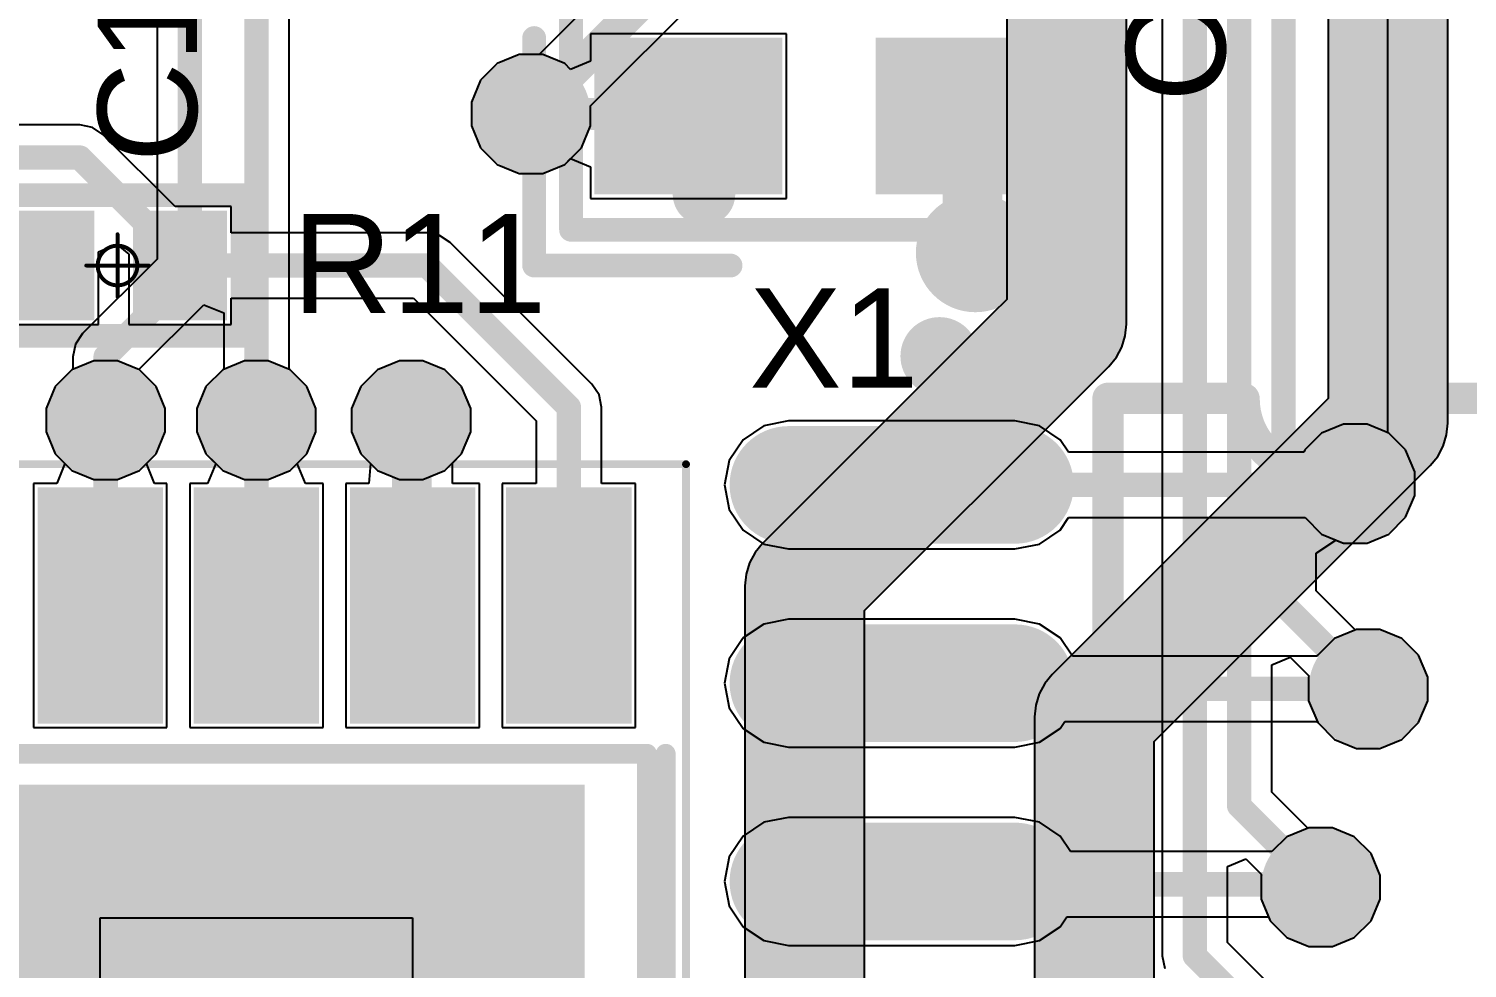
# Model space of a CAD drawing. Header units: inches. Extents: x -0.16 to 1.47, y -0.24 to 2.31.
# Drawn here: x 0.5454 to 0.908, y 1.1406 to 1.3775 of the extents above; entities that cross this region are included whole.
import ezdxf

# ---------------------------------------------------------------- set-up
doc = ezdxf.new("R2010")
doc.units = ezdxf.units.IN
doc.header["$MEASUREMENT"] = 0
for name, color, linetype in [('Bottom Layer', 5, 'Continuous'), ('Bottom Solder', 6, 'Continuous'), ('GND', 76, 'Continuous'), ('Mechanical 15', 56, 'Continuous'), ('Mechanical 16', 56, 'Continuous'), ('Mechanical 4', 56, 'Continuous'), ('POWER', 16, 'Continuous'), ('Top Layer', 1, 'Continuous'), ('Top Overlay', 2, 'Continuous'), ('Top Paste', 8, 'Continuous'), ('Top Solder', 216, 'Continuous'), ('Via Holes', 16, 'Continuous')]:
    doc.layers.add(name, color=color, linetype=linetype)
doc.styles.add('Arial', font='', dxfattribs={"height": 0.2})
doc.styles.get('Arial').set_extended_font_data('Arial')

# ---------------------------------------------------------------- blocks, each defined once
blk = doc.blocks.new('_SOP100P600X160_11N_25')
at = {"layer": 'Top Layer'}
for points in [[(-0.05906, 0.07874), (0.05906, 0.07874), (0.05906, -0.07874), (-0.05906, -0.07874)], [(0.08248, 0.05118), (0.13406, 0.05118), (0.13406, 0.02756), (0.08248, 0.02756)], [(0.08248, 0.01181), (0.13406, 0.01181), (0.13406, -0.01181), (0.08248, -0.01181)], [(0.08248, -0.02756), (0.13406, -0.02756), (0.13406, -0.05118), (0.08248, -0.05118)], [(0.08248, -0.06693), (0.13406, -0.06693), (0.13406, -0.09055), (0.08248, -0.09055)]]:
    blk.add_hatch(color=1, dxfattribs=at).paths.add_polyline_path(points)
at = {"layer": 'Top Paste'}
for points in [[(-0.05906, 0.07874), (0.05906, 0.07874), (0.05906, -0.07874), (-0.05906, -0.07874)], [(0.08248, 0.05118), (0.13406, 0.05118), (0.13406, 0.02756), (0.08248, 0.02756)], [(0.08248, 0.01181), (0.13406, 0.01181), (0.13406, -0.01181), (0.08248, -0.01181)], [(0.08248, -0.02756), (0.13406, -0.02756), (0.13406, -0.05118), (0.08248, -0.05118)], [(0.08248, -0.06693), (0.13406, -0.06693), (0.13406, -0.09055), (0.08248, -0.09055)]]:
    blk.add_hatch(color=8, dxfattribs=at).paths.add_polyline_path(points)
at = {"layer": 'Top Solder'}
for points in [[(-0.06306, 0.08274), (0.06306, 0.08274), (0.06306, -0.08274), (-0.06306, -0.08274)], [(0.07848, 0.05518), (0.13806, 0.05518), (0.13806, 0.02356), (0.07848, 0.02356)], [(0.07848, 0.01581), (0.13806, 0.01581), (0.13806, -0.01581), (0.07848, -0.01581)], [(0.07848, -0.02356), (0.13806, -0.02356), (0.13806, -0.05518), (0.07848, -0.05518)], [(0.07848, -0.06293), (0.13806, -0.06293), (0.13806, -0.09455), (0.07848, -0.09455)]]:
    blk.add_hatch(color=216, dxfattribs=at).paths.add_polyline_path(points)
at = {"layer": 'Mechanical 16', "const_width": 0.00197}
for points in [[(0.1439, 0.10827), (0.1439, -0.10827)], [(-0.1439, -0.10827), (0.1439, -0.10827)]]:
    blk.add_lwpolyline(points, dxfattribs=at)
at = {"layer": 'Mechanical 16', "const_width": 0.000984}
blk.add_lwpolyline([(0.14341, -0.10827, 1), (0.14439, -0.10827, 1)], format="xyb", close=True, dxfattribs=at)
blk.add_lwpolyline([(0.14341, -0.10827, 1), (0.14439, -0.10827, 1)], format="xyb", close=True, dxfattribs=at)
at = {"layer": 'Mechanical 4', "const_width": 0.005}
for points in [[(0.07087, 0.09843), (0.07087, -0.09843)], [(0.07087, 0.09843), (0.07087, -0.09843)], [(-0.07087, -0.09843), (0.07087, -0.09843)], [(-0.07087, -0.09843), (0.07087, -0.09843)]]:
    blk.add_lwpolyline(points, dxfattribs=at)
at = {"layer": 'Mechanical 4', "const_width": 0.0025}
blk.add_lwpolyline([(0.06962, -0.09843, 1), (0.07212, -0.09843, 1)], format="xyb", close=True, dxfattribs=at)
blk.add_lwpolyline([(0.06962, -0.09843, 1), (0.07212, -0.09843, 1)], format="xyb", close=True, dxfattribs=at)
blk.add_lwpolyline([(0.06962, -0.09843, 1), (0.07212, -0.09843, 1)], format="xyb", close=True, dxfattribs=at)
blk.add_lwpolyline([(0.06962, -0.09843, 1), (0.07212, -0.09843, 1)], format="xyb", close=True, dxfattribs=at)
at = {"layer": 'Top Overlay', "const_width": 0.005}
blk.add_lwpolyline([(-0.07087, -0.10315), (0.07087, -0.10315)], dxfattribs=at)
at = {"layer": 'Top Overlay', "const_width": 0.0025}
blk.add_lwpolyline([(0.06962, -0.10315, 1), (0.07212, -0.10315, 1)], format="xyb", close=True, dxfattribs=at)
at = {"layer": 'Top Paste'}
for p, q in [((-0.02953, 0.03937), (0.02953, 0.03937)), ((0.02953, 0.03937), (0.02953, -0.03937)), ((0.02953, -0.03937), (-0.02953, -0.03937))]:
    blk.add_line(p, q, dxfattribs=at)
blk = doc.blocks.new('OSC_2016_4P_33')
at = {"layer": 'Top Layer'}
for points in [[(-0.06782, -0.00282), (-0.06782, 0.02867), (-0.02845, 0.02867), (-0.02845, -0.00282)], [(0.00304, -0.00282), (0.00304, 0.02868), (0.04241, 0.02868), (0.04241, -0.00282)], [(-0.06781, -0.05006), (-0.06781, -0.01857), (-0.02844, -0.01857), (-0.02844, -0.05006)], [(0.00305, -0.05006), (0.00305, -0.01856), (0.04242, -0.01856), (0.04242, -0.05006)]]:
    blk.add_hatch(color=1, dxfattribs=at).paths.add_polyline_path(points)
at = {"layer": 'Top Paste'}
for points in [[(-0.06782, -0.00282), (-0.06782, 0.02867), (-0.02845, 0.02867), (-0.02845, -0.00282)], [(0.00304, -0.00282), (0.00304, 0.02868), (0.04241, 0.02868), (0.04241, -0.00282)], [(-0.06781, -0.05006), (-0.06781, -0.01857), (-0.02844, -0.01857), (-0.02844, -0.05006)], [(0.00305, -0.05006), (0.00305, -0.01856), (0.04242, -0.01856), (0.04242, -0.05006)]]:
    blk.add_hatch(color=8, dxfattribs=at).paths.add_polyline_path(points)
at = {"layer": 'Top Solder'}
for points in [[(-0.07182, -0.00682), (-0.07182, 0.03267), (-0.02445, 0.03267), (-0.02445, -0.00682)], [(-0.00096, -0.00682), (-0.00096, 0.03268), (0.04641, 0.03268), (0.04641, -0.00682)], [(-0.07181, -0.05406), (-0.07181, -0.01457), (-0.02444, -0.01457), (-0.02444, -0.05406)], [(-0.00095, -0.05406), (-0.00095, -0.01456), (0.04642, -0.01456), (0.04642, -0.05406)]]:
    blk.add_hatch(color=216, dxfattribs=at).paths.add_polyline_path(points)
at = {"layer": 'Mechanical 15'}
for points, const_width in [([(-0.04026, -0.054, 1), (-0.04814, -0.054, 1)], 0.00787), ([(-0.05011, -0.054, 1), (-0.04617, -0.054, 1)], 0.00394), ([(-0.04223, -0.054, 1), (-0.03829, -0.054, 1)], 0.00394)]:
    blk.add_lwpolyline(points, format="xyb", close=True, dxfattribs=dict(at, const_width=const_width))
at = {"layer": 'Top Overlay', "const_width": 0.006}
for points in [[(-0.0777, -0.06299), (-0.0777, 0.04161)], [(-0.0777, 0.04161), (0.0523, 0.04161)], [(0.0523, -0.06299), (0.0523, 0.04161)], [(-0.087, -0.072), (-0.087, -0.01463)], [(-0.0777, -0.06299), (-0.0729, -0.06299)], [(-0.0729, -0.06299), (0.0523, -0.06299)], [(-0.087, -0.072), (-0.0375, -0.072)]]:
    blk.add_lwpolyline(points, dxfattribs=at)
at = {"layer": 'Top Overlay', "const_width": 0.003}
for points in [[(-0.0792, 0.04161, 1), (-0.0762, 0.04161, 1)], [(-0.0792, 0.04161, 1), (-0.0762, 0.04161, 1)], [(0.0508, 0.04161, 1), (0.0538, 0.04161, 1)], [(0.0508, 0.04161, 1), (0.0538, 0.04161, 1)], [(-0.0885, -0.01463, 1), (-0.0855, -0.01463, 1)], [(-0.0792, -0.06299, 1), (-0.0762, -0.06299, 1)], [(-0.0792, -0.06299, 1), (-0.0762, -0.06299, 1)], [(-0.0744, -0.06299, 1), (-0.0714, -0.06299, 1)], [(-0.0744, -0.06299, 1), (-0.0714, -0.06299, 1)], [(0.0508, -0.06299, 1), (0.0538, -0.06299, 1)], [(0.0508, -0.06299, 1), (0.0538, -0.06299, 1)], [(-0.0885, -0.072, 1), (-0.0855, -0.072, 1)], [(-0.0885, -0.072, 1), (-0.0855, -0.072, 1)], [(-0.039, -0.072, 1), (-0.036, -0.072, 1)]]:
    blk.add_lwpolyline(points, format="xyb", close=True, dxfattribs=at)
blk = doc.blocks.new('SOP16_34')
at = {"layer": 'Top Layer'}
h = blk.add_hatch(color=1, dxfattribs=at)
edge = h.paths.add_edge_path()
edge.add_arc((-0.07646, 0.175), 0.01083, 270, 450)
edge.add_line((-0.07646, 0.18583), (-0.13354, 0.18583))
edge.add_arc((-0.13354, 0.175), 0.01083, 90, 270)
edge.add_line((-0.13354, 0.16417), (-0.07646, 0.16417))
h = blk.add_hatch(color=1, dxfattribs=at)
edge = h.paths.add_edge_path()
edge.add_arc((-0.07646, 0.125), 0.01083, 270, 450)
edge.add_line((-0.07646, 0.13583), (-0.13354, 0.13583))
edge.add_arc((-0.13354, 0.125), 0.01083, 90, 270)
edge.add_line((-0.13354, 0.11417), (-0.07646, 0.11417))
h = blk.add_hatch(color=1, dxfattribs=at)
edge = h.paths.add_edge_path()
edge.add_arc((-0.07646, 0.075), 0.01083, 270, 450)
edge.add_line((-0.07646, 0.08583), (-0.13354, 0.08583))
edge.add_arc((-0.13354, 0.075), 0.01083, 90, 270)
edge.add_line((-0.13354, 0.06417), (-0.07646, 0.06417))
at = {"layer": 'Top Paste'}
h = blk.add_hatch(color=8, dxfattribs=at)
edge = h.paths.add_edge_path()
edge.add_arc((-0.07646, 0.175), 0.01083, 270, 450)
edge.add_line((-0.07646, 0.18583), (-0.13354, 0.18583))
edge.add_arc((-0.13354, 0.175), 0.01083, 90, 270)
edge.add_line((-0.13354, 0.16417), (-0.07646, 0.16417))
h = blk.add_hatch(color=8, dxfattribs=at)
edge = h.paths.add_edge_path()
edge.add_arc((-0.07646, 0.125), 0.01083, 270, 450)
edge.add_line((-0.07646, 0.13583), (-0.13354, 0.13583))
edge.add_arc((-0.13354, 0.125), 0.01083, 90, 270)
edge.add_line((-0.13354, 0.11417), (-0.07646, 0.11417))
h = blk.add_hatch(color=8, dxfattribs=at)
edge = h.paths.add_edge_path()
edge.add_arc((-0.07646, 0.075), 0.01083, 270, 450)
edge.add_line((-0.07646, 0.08583), (-0.13354, 0.08583))
edge.add_arc((-0.13354, 0.075), 0.01083, 90, 270)
edge.add_line((-0.13354, 0.06417), (-0.07646, 0.06417))
at = {"layer": 'Top Solder'}
h = blk.add_hatch(color=216, dxfattribs=at)
edge = h.paths.add_edge_path()
edge.add_arc((-0.07646, 0.175), 0.01483, 270, 450)
edge.add_line((-0.07646, 0.18983), (-0.13354, 0.18983))
edge.add_arc((-0.13354, 0.175), 0.01483, 90, 270)
edge.add_line((-0.13354, 0.16017), (-0.07646, 0.16017))
h = blk.add_hatch(color=216, dxfattribs=at)
edge = h.paths.add_edge_path()
edge.add_arc((-0.07646, 0.125), 0.01483, 270, 450)
edge.add_line((-0.07646, 0.13983), (-0.13354, 0.13983))
edge.add_arc((-0.13354, 0.125), 0.01483, 90, 270)
edge.add_line((-0.13354, 0.11017), (-0.07646, 0.11017))
h = blk.add_hatch(color=216, dxfattribs=at)
edge = h.paths.add_edge_path()
edge.add_arc((-0.07646, 0.075), 0.01483, 270, 450)
edge.add_line((-0.07646, 0.08983), (-0.13354, 0.08983))
edge.add_arc((-0.13354, 0.075), 0.01483, 90, 270)
edge.add_line((-0.13354, 0.06017), (-0.07646, 0.06017))
at = {"layer": 'Top Overlay'}
for points, const_width in [([(-0.09055, 0.20748, 1), (-0.10039, 0.20748, 1)], 0.00984), ([(-0.10285, 0.20748, 1), (-0.09793, 0.20748, 1)], 0.00492), ([(-0.09301, 0.20748, 1), (-0.08809, 0.20748, 1)], 0.00492), ([(-0.05497, 0.19685, 1), (-0.05103, 0.19685, 1)], 0.00394), ([(-0.05497, 0.19685, 1), (-0.05103, 0.19685, 1)], 0.00394), ([(-0.02097, 0.19685, 1), (-0.01703, 0.19685, 1)], 0.00394), ([(-0.02065, 0.19672, 1), (-0.01672, 0.19672, 1)], 0.00394), ([(0.01672, 0.19685, 1), (0.02065, 0.19685, 1)], 0.00394), ([(0.01672, 0.19672, 1), (0.02065, 0.19672, 1)], 0.00394)]:
    blk.add_lwpolyline(points, format="xyb", close=True, dxfattribs=dict(at, const_width=const_width))
at = {"layer": 'Top Overlay', "const_width": 0.00787}
for points in [[(-0.053, -0.19685), (-0.053, 0.19685)], [(-0.053, 0.19685), (-0.019, 0.19685)], [(0.01868, 0.19685), (0.054, 0.19685)]]:
    blk.add_lwpolyline(points, dxfattribs=at)
blk.add_lwpolyline([(0.01868, 0.19672, -1.001675), (-0.01868, 0.19672)], format="xyb", dxfattribs=at)
blk = doc.blocks.new('R_0402_L_59')
at = {"layer": 'Top Layer'}
for points in [[(-0.02363, 0.00984), (-0.00788, 0.00984), (-0.00788, -0.00985), (-0.02363, -0.00985)], [(0.00984, 0.00984), (0.02559, 0.00984), (0.02559, -0.00985), (0.00984, -0.00985)]]:
    blk.add_hatch(color=1, dxfattribs=at).paths.add_polyline_path(points)
at = {"layer": 'Top Paste'}
for points in [[(-0.02363, 0.00984), (-0.00788, 0.00984), (-0.00788, -0.00985), (-0.02363, -0.00985)], [(0.00984, 0.00984), (0.02559, 0.00984), (0.02559, -0.00985), (0.00984, -0.00985)]]:
    blk.add_hatch(color=8, dxfattribs=at).paths.add_polyline_path(points)
at = {"layer": 'Top Solder'}
for points in [[(-0.02763, 0.01384), (-0.00388, 0.01384), (-0.00388, -0.01385), (-0.02763, -0.01385)], [(0.00584, 0.01384), (0.02959, 0.01384), (0.02959, -0.01385), (0.00584, -0.01385)]]:
    blk.add_hatch(color=216, dxfattribs=at).paths.add_polyline_path(points)
at = {"layer": 'Mechanical 15', "const_width": 0.001}
for points in [[(0, 0.00787), (0, -0.00787)], [(0.00787, 0), (-0.00787, 0)]]:
    blk.add_lwpolyline(points, dxfattribs=at)
at = {"layer": 'Mechanical 15'}
for points, const_width in [([(-0.00025, 0.00787, 1), (0.00025, 0.00787, 1)], 0.0005), ([(0.005, 0, 1), (-0.005, 0, 1)], 0.001), ([(-0.00812, 0, 1), (-0.00762, 0, 1)], 0.0005), ([(-0.00525, 0, 1), (-0.00475, 0, 1)], 0.0005), ([(0.00475, 0, 1), (0.00525, 0, 1)], 0.0005), ([(0.00762, 0, 1), (0.00812, 0, 1)], 0.0005), ([(-0.00025, -0.00787, 1), (0.00025, -0.00787, 1)], 0.0005)]:
    blk.add_lwpolyline(points, format="xyb", close=True, dxfattribs=dict(at, const_width=const_width))
at = {"layer": 'Top Overlay', "const_width": 0.006}
for points in [[(0.03346, 0.01771), (-0.0315, 0.01771)], [(-0.0315, 0.01771), (-0.0315, -0.01772)], [(0.03346, 0.01771), (0.03346, -0.01772)], [(0.03346, -0.01772), (-0.0315, -0.01772)]]:
    blk.add_lwpolyline(points, dxfattribs=at)
at = {"layer": 'Top Overlay', "const_width": 0.003}
for points in [[(-0.033, 0.01771, 1), (-0.03, 0.01771, 1)], [(-0.033, 0.01771, 1), (-0.03, 0.01771, 1)], [(0.03196, 0.01771, 1), (0.03496, 0.01771, 1)], [(0.03196, 0.01771, 1), (0.03496, 0.01771, 1)], [(-0.033, -0.01772, 1), (-0.03, -0.01772, 1)], [(-0.033, -0.01772, 1), (-0.03, -0.01772, 1)], [(0.03196, -0.01772, 1), (0.03496, -0.01772, 1)], [(0.03196, -0.01772, 1), (0.03496, -0.01772, 1)]]:
    blk.add_lwpolyline(points, format="xyb", close=True, dxfattribs=at)

msp = doc.modelspace()

# ---------------------------------------------------------------- hatches: boundary and pattern name
at = {"layer": 'Bottom Layer'}
h = msp.add_hatch(color=5, dxfattribs=at)
edge = h.paths.add_edge_path()
edge.add_arc((0.672, 1.356), 0.01, 0, 360)
h = msp.add_hatch(color=5, dxfattribs=at)
edge = h.paths.add_edge_path()
edge.add_arc((0.784, 1.321), 0.01, 0, 360)
h = msp.add_hatch(color=5, dxfattribs=at)
edge = h.paths.add_edge_path()
edge.add_arc((0.56479, 1.27878), 0.01, 0, 360)
h = msp.add_hatch(color=5, dxfattribs=at)
edge = h.paths.add_edge_path()
edge.add_arc((0.60279, 1.27878), 0.01, 0, 360)
h = msp.add_hatch(color=5, dxfattribs=at)
edge = h.paths.add_edge_path()
edge.add_arc((0.64179, 1.27878), 0.01, 0, 360)
h = msp.add_hatch(color=5, dxfattribs=at)
edge = h.paths.add_edge_path()
edge.add_arc((0.87973, 1.26278), 0.01, 0, 360)
h = msp.add_hatch(color=5, dxfattribs=at)
edge = h.paths.add_edge_path()
edge.add_arc((0.883, 1.211), 0.01, 0, 360)
h = msp.add_hatch(color=5, dxfattribs=at)
edge = h.paths.add_edge_path()
edge.add_arc((0.871, 1.161), 0.01, 0, 360)
at = {"layer": 'Bottom Solder'}
h = msp.add_hatch(color=6, dxfattribs=at)
edge = h.paths.add_edge_path()
edge.add_arc((0.672, 1.356), 0.014, 0, 360)
h = msp.add_hatch(color=6, dxfattribs=at)
edge = h.paths.add_edge_path()
edge.add_arc((0.784, 1.321), 0.014, 0, 360)
h = msp.add_hatch(color=6, dxfattribs=at)
edge = h.paths.add_edge_path()
edge.add_arc((0.56479, 1.27878), 0.014, 0, 360)
h = msp.add_hatch(color=6, dxfattribs=at)
edge = h.paths.add_edge_path()
edge.add_arc((0.60279, 1.27878), 0.014, 0, 360)
h = msp.add_hatch(color=6, dxfattribs=at)
edge = h.paths.add_edge_path()
edge.add_arc((0.64179, 1.27878), 0.014, 0, 360)
h = msp.add_hatch(color=6, dxfattribs=at)
edge = h.paths.add_edge_path()
edge.add_arc((0.87973, 1.26278), 0.014, 0, 360)
h = msp.add_hatch(color=6, dxfattribs=at)
edge = h.paths.add_edge_path()
edge.add_arc((0.883, 1.211), 0.014, 0, 360)
h = msp.add_hatch(color=6, dxfattribs=at)
edge = h.paths.add_edge_path()
edge.add_arc((0.871, 1.161), 0.014, 0, 360)
at = {"layer": 'GND'}
h = msp.add_hatch(color=76, dxfattribs=at)
edge = h.paths.add_edge_path()
edge.add_arc((0.672, 1.356), 0.015, 0, 360)
h = msp.add_hatch(color=76, dxfattribs=at)
edge = h.paths.add_edge_path()
edge.add_arc((0.56479, 1.27878), 0.015, 0, 360)
h = msp.add_hatch(color=76, dxfattribs=at)
edge = h.paths.add_edge_path()
edge.add_arc((0.60279, 1.27878), 0.015, 0, 360)
h = msp.add_hatch(color=76, dxfattribs=at)
edge = h.paths.add_edge_path()
edge.add_arc((0.64179, 1.27878), 0.015, 0, 360)
h = msp.add_hatch(color=76, dxfattribs=at)
edge = h.paths.add_edge_path()
edge.add_arc((0.87973, 1.26278), 0.015, 0, 360)
h = msp.add_hatch(color=76, dxfattribs=at)
edge = h.paths.add_edge_path()
edge.add_arc((0.883, 1.211), 0.015, 0, 360)
h = msp.add_hatch(color=76, dxfattribs=at)
edge = h.paths.add_edge_path()
edge.add_arc((0.871, 1.161), 0.015, 0, 360)
at = {"layer": 'POWER'}
h = msp.add_hatch(color=16, dxfattribs=at)
edge = h.paths.add_edge_path()
edge.add_arc((0.672, 1.356), 0.015, 0, 360)
h = msp.add_hatch(color=16, dxfattribs=at)
edge = h.paths.add_edge_path()
edge.add_arc((0.784, 1.321), 0.015, 0, 360)
h = msp.add_hatch(color=16, dxfattribs=at)
edge = h.paths.add_edge_path()
edge.add_arc((0.56479, 1.27878), 0.015, 0, 360)
h = msp.add_hatch(color=16, dxfattribs=at)
edge = h.paths.add_edge_path()
edge.add_arc((0.60279, 1.27878), 0.015, 0, 360)
h = msp.add_hatch(color=16, dxfattribs=at)
edge = h.paths.add_edge_path()
edge.add_arc((0.87973, 1.26278), 0.015, 0, 360)
h = msp.add_hatch(color=16, dxfattribs=at)
edge = h.paths.add_edge_path()
edge.add_arc((0.883, 1.211), 0.015, 0, 360)
h = msp.add_hatch(color=16, dxfattribs=at)
edge = h.paths.add_edge_path()
edge.add_arc((0.871, 1.161), 0.015, 0, 360)
at = {"layer": 'Top Layer'}
h = msp.add_hatch(color=1, dxfattribs=at)
edge = h.paths.add_edge_path()
edge.add_arc((0.672, 1.356), 0.01, 0, 360)
h = msp.add_hatch(color=1, dxfattribs=at)
edge = h.paths.add_edge_path()
edge.add_arc((0.784, 1.321), 0.01, 0, 360)
h = msp.add_hatch(color=1, dxfattribs=at)
edge = h.paths.add_edge_path()
edge.add_arc((0.56479, 1.27878), 0.01, 0, 360)
h = msp.add_hatch(color=1, dxfattribs=at)
edge = h.paths.add_edge_path()
edge.add_arc((0.60279, 1.27878), 0.01, 0, 360)
h = msp.add_hatch(color=1, dxfattribs=at)
edge = h.paths.add_edge_path()
edge.add_arc((0.64179, 1.27878), 0.01, 0, 360)
h = msp.add_hatch(color=1, dxfattribs=at)
edge = h.paths.add_edge_path()
edge.add_arc((0.87973, 1.26278), 0.01, 0, 360)
h = msp.add_hatch(color=1, dxfattribs=at)
edge = h.paths.add_edge_path()
edge.add_arc((0.883, 1.211), 0.01, 0, 360)
h = msp.add_hatch(color=1, dxfattribs=at)
edge = h.paths.add_edge_path()
edge.add_arc((0.871, 1.161), 0.01, 0, 360)
at = {"layer": 'Top Solder'}
h = msp.add_hatch(color=216, dxfattribs=at)
edge = h.paths.add_edge_path()
edge.add_arc((0.672, 1.356), 0.014, 0, 360)
h = msp.add_hatch(color=216, dxfattribs=at)
edge = h.paths.add_edge_path()
edge.add_arc((0.784, 1.321), 0.014, 0, 360)
h = msp.add_hatch(color=216, dxfattribs=at)
edge = h.paths.add_edge_path()
edge.add_arc((0.56479, 1.27878), 0.014, 0, 360)
h = msp.add_hatch(color=216, dxfattribs=at)
edge = h.paths.add_edge_path()
edge.add_arc((0.60279, 1.27878), 0.014, 0, 360)
h = msp.add_hatch(color=216, dxfattribs=at)
edge = h.paths.add_edge_path()
edge.add_arc((0.64179, 1.27878), 0.014, 0, 360)
h = msp.add_hatch(color=216, dxfattribs=at)
edge = h.paths.add_edge_path()
edge.add_arc((0.87973, 1.26278), 0.014, 0, 360)
h = msp.add_hatch(color=216, dxfattribs=at)
edge = h.paths.add_edge_path()
edge.add_arc((0.883, 1.211), 0.014, 0, 360)
h = msp.add_hatch(color=216, dxfattribs=at)
edge = h.paths.add_edge_path()
edge.add_arc((0.871, 1.161), 0.014, 0, 360)
at = {"layer": 'Via Holes'}
h = msp.add_hatch(color=7, dxfattribs=at)
edge = h.paths.add_edge_path()
edge.add_arc((0.672, 1.356), 0.005, 0, 360)
h = msp.add_hatch(color=7, dxfattribs=at)
edge = h.paths.add_edge_path()
edge.add_arc((0.784, 1.321), 0.005, 0, 360)
h = msp.add_hatch(color=7, dxfattribs=at)
edge = h.paths.add_edge_path()
edge.add_arc((0.56479, 1.27878), 0.005, 0, 360)
h = msp.add_hatch(color=7, dxfattribs=at)
edge = h.paths.add_edge_path()
edge.add_arc((0.60279, 1.27878), 0.005, 0, 360)
h = msp.add_hatch(color=7, dxfattribs=at)
edge = h.paths.add_edge_path()
edge.add_arc((0.64179, 1.27878), 0.005, 0, 360)
h = msp.add_hatch(color=7, dxfattribs=at)
edge = h.paths.add_edge_path()
edge.add_arc((0.87973, 1.26278), 0.005, 0, 360)
h = msp.add_hatch(color=7, dxfattribs=at)
edge = h.paths.add_edge_path()
edge.add_arc((0.883, 1.211), 0.005, 0, 360)
h = msp.add_hatch(color=7, dxfattribs=at)
edge = h.paths.add_edge_path()
edge.add_arc((0.871, 1.161), 0.005, 0, 360)

# ---------------------------------------------------------------- linework, layer by layer
at = {"layer": 'Bottom Layer'}
for p, q in [((0.83109, 1.52153), (0.83109, 1.14367)), ((0.88796, 1.2756), (0.88796, 1.46105)), ((0.57776, 1.457), (0.57776, 1.31941)), ((0.61103, 1.2916), (0.61103, 1.42838)), ((0.70833, 1.40531), (0.67402, 1.371)), ((0.687, 1.35802), (0.72399, 1.39502)), ((0.66902, 1.371), (0.6635, 1.36872)), ((0.67402, 1.371), (0.66902, 1.371)), ((0.6635, 1.36872), (0.65928, 1.3645)), ((0.65928, 1.3645), (0.657, 1.35898)), ((0.657, 1.35898), (0.657, 1.35302)), ((0.687, 1.35302), (0.687, 1.35802)), ((0.657, 1.35302), (0.65928, 1.3475)), ((0.68472, 1.3475), (0.687, 1.35302)), ((0.65928, 1.3475), (0.6635, 1.34328)), ((0.6805, 1.34328), (0.68472, 1.3475)), ((0.6635, 1.34328), (0.66902, 1.341)), ((0.67498, 1.341), (0.6805, 1.34328)), ((0.66902, 1.341), (0.67498, 1.341)), ((0.57776, 1.31941), (0.55896, 1.30062)), ((0.57326, 1.29161), (0.58955, 1.3079)), ((0.58955, 1.3079), (0.59455, 1.30583)), ((0.59455, 1.30583), (0.59455, 1.2916)), ((0.55896, 1.30062), (0.55718, 1.29794)), ((0.55718, 1.29794), (0.55655, 1.29479)), ((0.55655, 1.29479), (0.55655, 1.29479)), ((0.55655, 1.29479), (0.55655, 1.2916)), ((0.55629, 1.2915), (0.55207, 1.28728)), ((0.55655, 1.2916), (0.55629, 1.2915)), ((0.57329, 1.2915), (0.57326, 1.29161)), ((0.57751, 1.28728), (0.57329, 1.2915)), ((0.59429, 1.2915), (0.59007, 1.28728)), ((0.59455, 1.2916), (0.59429, 1.2915)), ((0.61129, 1.2915), (0.61103, 1.2916)), ((0.61551, 1.28728), (0.61129, 1.2915)), ((0.63329, 1.2915), (0.62907, 1.28728)), ((0.63881, 1.29378), (0.63329, 1.2915)), ((0.64477, 1.29378), (0.63881, 1.29378)), ((0.65029, 1.2915), (0.64477, 1.29378)), ((0.65451, 1.28728), (0.65029, 1.2915)), ((0.55207, 1.28728), (0.54979, 1.28176)), ((0.57979, 1.28176), (0.57751, 1.28728)), ((0.59007, 1.28728), (0.58779, 1.28176)), ((0.61779, 1.28176), (0.61551, 1.28728)), ((0.62907, 1.28728), (0.62679, 1.28176)), ((0.65679, 1.28176), (0.65451, 1.28728)), ((0.54979, 1.28176), (0.54979, 1.2758)), ((0.57979, 1.2758), (0.57979, 1.28176)), ((0.58779, 1.28176), (0.58779, 1.2758)), ((0.61779, 1.2758), (0.61779, 1.28176)), ((0.62679, 1.28176), (0.62679, 1.2758)), ((0.65679, 1.2758), (0.65679, 1.28176)), ((0.54979, 1.2758), (0.55207, 1.27028)), ((0.57751, 1.27028), (0.57979, 1.2758)), ((0.58779, 1.2758), (0.59007, 1.27028)), ((0.61551, 1.27028), (0.61779, 1.2758)), ((0.62679, 1.2758), (0.62907, 1.27028)), ((0.65451, 1.27028), (0.65679, 1.2758)), ((0.88822, 1.2755), (0.88796, 1.2756)), ((0.89244, 1.27128), (0.88822, 1.2755)), ((0.55207, 1.27028), (0.55629, 1.26606)), ((0.57329, 1.26606), (0.57751, 1.27028)), ((0.59007, 1.27028), (0.59429, 1.26606)), ((0.61129, 1.26606), (0.61551, 1.27028)), ((0.62907, 1.27028), (0.63329, 1.26606)), ((0.65029, 1.26606), (0.65451, 1.27028)), ((0.89473, 1.26576), (0.89244, 1.27128)), ((0.55629, 1.26606), (0.56181, 1.26378)), ((0.56777, 1.26378), (0.57329, 1.26606)), ((0.59429, 1.26606), (0.59981, 1.26378)), ((0.60577, 1.26378), (0.61129, 1.26606)), ((0.63329, 1.26606), (0.63881, 1.26378)), ((0.64477, 1.26378), (0.65029, 1.26606)), ((0.89473, 1.2598), (0.89473, 1.26576)), ((0.56181, 1.26378), (0.56777, 1.26378)), ((0.59981, 1.26378), (0.60577, 1.26378)), ((0.63881, 1.26378), (0.64477, 1.26378)), ((0.89244, 1.25428), (0.89473, 1.2598)), ((0.88822, 1.25006), (0.89244, 1.25428)), ((0.86988, 1.24521), (0.87488, 1.24855)), ((0.87488, 1.24855), (0.87674, 1.24778)), ((0.87674, 1.24778), (0.88271, 1.24778)), ((0.88271, 1.24778), (0.88822, 1.25006)), ((0.86988, 1.23577), (0.86988, 1.24521)), ((0.87976, 1.22589), (0.86988, 1.23577)), ((0.88002, 1.226), (0.87976, 1.22589)), ((0.88598, 1.226), (0.88002, 1.226)), ((0.8915, 1.22372), (0.88598, 1.226)), ((0.89572, 1.2195), (0.8915, 1.22372)), ((0.85872, 1.21709), (0.86334, 1.219)), ((0.86334, 1.219), (0.86811, 1.21424)), ((0.898, 1.21398), (0.89572, 1.2195)), ((0.85872, 1.18493), (0.85872, 1.21709)), ((0.86811, 1.21424), (0.868, 1.21398)), ((0.868, 1.21398), (0.868, 1.20802)), ((0.898, 1.20802), (0.898, 1.21398)), ((0.868, 1.20802), (0.87028, 1.2025)), ((0.89572, 1.2025), (0.898, 1.20802)), ((0.87028, 1.2025), (0.8745, 1.19828)), ((0.8915, 1.19828), (0.89572, 1.2025)), ((0.8745, 1.19828), (0.88002, 1.196)), ((0.88598, 1.196), (0.8915, 1.19828)), ((0.88002, 1.196), (0.88598, 1.196)), ((0.86776, 1.17589), (0.85872, 1.18493)), ((0.86802, 1.176), (0.86776, 1.17589)), ((0.87398, 1.176), (0.86802, 1.176)), ((0.8795, 1.17372), (0.87398, 1.176)), ((0.88372, 1.1695), (0.8795, 1.17372)), ((0.84756, 1.16625), (0.85218, 1.16816)), ((0.85218, 1.16816), (0.85611, 1.16424)), ((0.886, 1.16398), (0.88372, 1.1695)), ((0.84756, 1.14709), (0.84756, 1.16625)), ((0.85611, 1.16424), (0.856, 1.16398)), ((0.856, 1.16398), (0.856, 1.15802)), ((0.886, 1.15802), (0.886, 1.16398)), ((0.856, 1.15802), (0.85828, 1.1525)), ((0.88372, 1.1525), (0.886, 1.15802)), ((0.85828, 1.1525), (0.8625, 1.14828)), ((0.8795, 1.14828), (0.88372, 1.1525)), ((0.86876, 1.12589), (0.84756, 1.14709)), ((0.8625, 1.14828), (0.86802, 1.146)), ((0.86802, 1.146), (0.87398, 1.146)), ((0.87398, 1.146), (0.8795, 1.14828)), ((0.83109, 1.14367), (0.83109, 1.14367)), ((0.83109, 1.14367), (0.83172, 1.14052))]:
    msp.add_line(p, q, dxfattribs=at)
for points, const_width in [([(0.83933, 1.14367), (0.83933, 1.52153)], 0.00616), ([(0.85049, 1.18151), (0.85049, 1.51691)], 0.00616), ([(0.87973, 1.26278), (0.87973, 1.51459)], 0.00616), ([(0.86165, 1.23235), (0.86165, 1.51229)], 0.00616), ([(0.586, 1.316), (0.586, 1.457)], 0.00616), ([(0.60279, 1.27978), (0.60279, 1.43179)], 0.00616), ([(0.672, 1.356), (0.71751, 1.40151)], 0.008), ([(0.56479, 1.29479), (0.586, 1.316)], 0.00616), ([(0.56479, 1.27878), (0.56479, 1.29479)], 0.00616), ([(0.56479, 1.27778), (0.56479, 1.27878)], 0.00616), ([(0.86165, 1.23235), (0.883, 1.211)], 0.00616), ([(0.85049, 1.18151), (0.871, 1.161)], 0.00616), ([(0.83933, 1.14367), (0.872, 1.111)], 0.00616)]:
    msp.add_lwpolyline(points, dxfattribs=dict(at, const_width=const_width))
for points, const_width in [([(0.67, 1.356, 1), (0.674, 1.356, 1)], 0.004), ([(0.58446, 1.316, 1), (0.58754, 1.316, 1)], 0.00308), ([(0.58446, 1.316, 1), (0.58754, 1.316, 1)], 0.00308), ([(0.56325, 1.29479, 1), (0.56633, 1.29479, 1)], 0.00308), ([(0.56325, 1.29479, 1), (0.56633, 1.29479, 1)], 0.00308), ([(0.56325, 1.27878, 1), (0.56633, 1.27878, 1)], 0.00308), ([(0.56325, 1.27878, 1), (0.56633, 1.27878, 1)], 0.00308), ([(0.56325, 1.27778, 1), (0.56633, 1.27778, 1)], 0.00308), ([(0.60125, 1.27978, 1), (0.60433, 1.27978, 1)], 0.00308), ([(0.87819, 1.26278, 1), (0.88127, 1.26278, 1)], 0.00308), ([(0.86011, 1.23235, 1), (0.86319, 1.23235, 1)], 0.00308), ([(0.86011, 1.23235, 1), (0.86319, 1.23235, 1)], 0.00308), ([(0.88146, 1.211, 1), (0.88454, 1.211, 1)], 0.00308), ([(0.84895, 1.18151, 1), (0.85203, 1.18151, 1)], 0.00308), ([(0.84895, 1.18151, 1), (0.85203, 1.18151, 1)], 0.00308), ([(0.86946, 1.161, 1), (0.87254, 1.161, 1)], 0.00308), ([(0.83779, 1.14367, 1), (0.84087, 1.14367, 1)], 0.00308), ([(0.83779, 1.14367, 1), (0.84087, 1.14367, 1)], 0.00308)]:
    msp.add_lwpolyline(points, format="xyb", close=True, dxfattribs=dict(at, const_width=const_width))
at = {"layer": 'POWER'}
for p, q in [((0.79193, 1.491), (0.79193, 1.30924)), ((0.82207, 1.303), (0.82207, 1.491)), ((0.87293, 1.491), (0.87293, 1.28424)), ((0.90307, 1.278), (0.90307, 1.491)), ((0.79193, 1.30924), (0.78834, 1.30566)), ((0.78834, 1.30566), (0.73034, 1.24766)), ((0.82178, 1.30006), (0.82207, 1.303)), ((0.82093, 1.29723), (0.82178, 1.30006)), ((0.81766, 1.29234), (0.81953, 1.29463)), ((0.81953, 1.29463), (0.82093, 1.29723)), ((0.80966, 1.28434), (0.81766, 1.29234)), ((0.75607, 1.23076), (0.80966, 1.28434)), ((0.87293, 1.28424), (0.80334, 1.21466)), ((0.90278, 1.27506), (0.90307, 1.278)), ((0.90193, 1.27223), (0.90278, 1.27506)), ((0.89866, 1.26734), (0.90053, 1.26963)), ((0.90053, 1.26963), (0.90193, 1.27223)), ((0.82907, 1.19776), (0.89866, 1.26734)), ((0.73034, 1.24766), (0.72847, 1.24537)), ((0.72847, 1.24537), (0.72707, 1.24277)), ((0.72707, 1.24277), (0.72622, 1.23994)), ((0.72622, 1.23994), (0.72593, 1.237)), ((0.72593, 1.237), (0.72593, 0.97424)), ((0.75607, 0.968), (0.75607, 1.23076)), ((0.80334, 1.21466), (0.80147, 1.21237)), ((0.80147, 1.21237), (0.80007, 1.20977)), ((0.80007, 1.20977), (0.79922, 1.20694)), ((0.79922, 1.20694), (0.79893, 1.204)), ((0.79893, 1.204), (0.79893, 0.94324)), ((0.82907, 0.937), (0.82907, 1.19776))]:
    msp.add_line(p, q, dxfattribs=at)
at = {"layer": 'POWER', "const_width": 0.03}
for points in [[(0.807, 1.303), (0.807, 1.491)], [(0.888, 1.278), (0.888, 1.491)], [(0.799, 1.295), (0.807, 1.303)], [(0.741, 1.237), (0.799, 1.295)], [(0.814, 1.204), (0.888, 1.278)], [(0.741, 0.968), (0.741, 1.237)], [(0.814, 0.937), (0.814, 1.204)]]:
    msp.add_lwpolyline(points, dxfattribs=at)
at = {"layer": 'POWER', "const_width": 0.015}
for points in [[(0.7995, 1.303, 1), (0.8145, 1.303, 1)], [(0.7995, 1.303, 1), (0.8145, 1.303, 1)], [(0.7915, 1.295, 1), (0.8065, 1.295, 1)], [(0.7915, 1.295, 1), (0.8065, 1.295, 1)], [(0.8805, 1.278, 1), (0.8955, 1.278, 1)], [(0.8805, 1.278, 1), (0.8955, 1.278, 1)], [(0.7335, 1.237, 1), (0.7485, 1.237, 1)], [(0.7335, 1.237, 1), (0.7485, 1.237, 1)], [(0.8065, 1.204, 1), (0.8215, 1.204, 1)], [(0.8065, 1.204, 1), (0.8215, 1.204, 1)]]:
    msp.add_lwpolyline(points, format="xyb", close=True, dxfattribs=at)
at = {"layer": 'Top Layer'}
for p, q in [((0.73635, 1.37621), (0.68698, 1.37621)), ((0.68698, 1.37621), (0.68698, 1.36931)), ((0.73635, 1.33472), (0.73635, 1.37621)), ((0.66902, 1.371), (0.6635, 1.36872)), ((0.67498, 1.371), (0.66902, 1.371)), ((0.6805, 1.36872), (0.67498, 1.371)), ((0.6635, 1.36872), (0.65928, 1.3645)), ((0.68198, 1.36724), (0.6805, 1.36872)), ((0.68698, 1.36931), (0.68198, 1.36724)), ((0.65928, 1.3645), (0.657, 1.35898)), ((0.657, 1.35898), (0.657, 1.35302)), ((0.55828, 1.35324), (0.53533, 1.35324)), ((0.56144, 1.35261), (0.55828, 1.35324)), ((0.55828, 1.35324), (0.55828, 1.35324)), ((0.56411, 1.35083), (0.56144, 1.35261)), ((0.657, 1.35302), (0.65928, 1.3475)), ((0.58231, 1.33263), (0.56411, 1.35083)), ((0.65928, 1.3475), (0.6635, 1.34328)), ((0.6635, 1.34328), (0.66902, 1.341)), ((0.67498, 1.341), (0.6805, 1.34328)), ((0.6805, 1.34328), (0.68198, 1.34476)), ((0.68198, 1.34476), (0.68698, 1.34269)), ((0.68698, 1.34269), (0.68698, 1.33472)), ((0.66902, 1.341), (0.67498, 1.341)), ((0.68698, 1.33472), (0.73635, 1.33472)), ((0.59641, 1.33263), (0.58231, 1.33263)), ((0.59641, 1.32602), (0.59641, 1.33263)), ((0.64579, 1.32602), (0.59641, 1.32602)), ((0.64894, 1.32539), (0.64579, 1.32602)), ((0.64579, 1.32602), (0.64579, 1.32602)), ((0.65161, 1.32361), (0.64894, 1.32539)), ((0.68736, 1.28786), (0.65161, 1.32361)), ((0.56294, 1.32121), (0.56751, 1.32319)), ((0.56294, 1.30294), (0.56294, 1.32121)), ((0.56751, 1.32319), (0.57066, 1.32064)), ((0.57066, 1.32064), (0.57066, 1.30294)), ((0.59641, 1.30294), (0.59641, 1.30954)), ((0.59641, 1.30954), (0.64237, 1.30954)), ((0.64237, 1.30954), (0.67329, 1.27863)), ((0.53719, 1.30294), (0.56294, 1.30294)), ((0.57066, 1.30294), (0.59641, 1.30294)), ((0.55629, 1.2915), (0.55207, 1.28728)), ((0.56181, 1.29378), (0.55629, 1.2915)), ((0.56777, 1.29378), (0.56181, 1.29378)), ((0.57329, 1.2915), (0.56777, 1.29378)), ((0.57751, 1.28728), (0.57329, 1.2915)), ((0.59429, 1.2915), (0.59007, 1.28728)), ((0.59981, 1.29378), (0.59429, 1.2915)), ((0.60577, 1.29378), (0.59981, 1.29378)), ((0.61129, 1.2915), (0.60577, 1.29378)), ((0.61551, 1.28728), (0.61129, 1.2915)), ((0.63329, 1.2915), (0.62907, 1.28728)), ((0.63881, 1.29378), (0.63329, 1.2915)), ((0.64477, 1.29378), (0.63881, 1.29378)), ((0.65029, 1.2915), (0.64477, 1.29378)), ((0.65451, 1.28728), (0.65029, 1.2915)), ((0.55207, 1.28728), (0.54979, 1.28176)), ((0.57979, 1.28176), (0.57751, 1.28728)), ((0.59007, 1.28728), (0.58779, 1.28176)), ((0.61779, 1.28176), (0.61551, 1.28728)), ((0.62907, 1.28728), (0.62679, 1.28176)), ((0.65679, 1.28176), (0.65451, 1.28728)), ((0.68914, 1.28519), (0.68736, 1.28786)), ((0.68977, 1.28204), (0.68914, 1.28519)), ((0.54979, 1.28176), (0.54979, 1.2758)), ((0.57979, 1.2758), (0.57979, 1.28176)), ((0.58779, 1.28176), (0.58779, 1.2758)), ((0.61779, 1.2758), (0.61779, 1.28176)), ((0.62679, 1.28176), (0.62679, 1.2758)), ((0.65679, 1.2758), (0.65679, 1.28176)), ((0.68977, 1.26283), (0.68977, 1.28204)), ((0.68977, 1.28204), (0.68977, 1.28204)), ((0.67329, 1.27863), (0.67329, 1.26283)), ((0.7307, 1.27736), (0.72547, 1.27386)), ((0.73688, 1.27858), (0.7307, 1.27736)), ((0.79397, 1.27858), (0.73688, 1.27858)), ((0.80014, 1.27736), (0.79397, 1.27858)), ((0.80538, 1.27386), (0.80014, 1.27736)), ((0.87674, 1.27778), (0.87123, 1.2755)), ((0.88271, 1.27778), (0.87674, 1.27778)), ((0.88822, 1.2755), (0.88271, 1.27778)), ((0.54979, 1.2758), (0.55207, 1.27028)), ((0.57751, 1.27028), (0.57979, 1.2758)), ((0.58779, 1.2758), (0.59007, 1.27028)), ((0.61551, 1.27028), (0.61779, 1.2758)), ((0.62679, 1.2758), (0.62907, 1.27028)), ((0.65451, 1.27028), (0.65679, 1.2758)), ((0.72547, 1.27386), (0.72197, 1.26862)), ((0.8075, 1.27069), (0.80538, 1.27386)), ((0.87123, 1.2755), (0.86701, 1.27128)), ((0.89244, 1.27128), (0.88822, 1.2755)), ((0.55207, 1.27028), (0.55452, 1.26783)), ((0.57506, 1.26783), (0.57751, 1.27028)), ((0.59007, 1.27028), (0.59252, 1.26783)), ((0.61306, 1.26783), (0.61551, 1.27028)), ((0.62907, 1.27028), (0.63152, 1.26783)), ((0.65217, 1.26795), (0.65451, 1.27028)), ((0.86677, 1.27069), (0.8075, 1.27069)), ((0.86701, 1.27128), (0.86677, 1.27069)), ((0.89473, 1.26576), (0.89244, 1.27128)), ((0.55452, 1.26783), (0.55245, 1.26283)), ((0.57713, 1.26283), (0.57506, 1.26783)), ((0.59252, 1.26783), (0.59045, 1.26283)), ((0.61513, 1.26283), (0.61306, 1.26783)), ((0.63152, 1.26783), (0.63116, 1.26283)), ((0.65217, 1.26283), (0.65217, 1.26795)), ((0.72197, 1.26862), (0.72074, 1.26245)), ((0.89473, 1.2598), (0.89473, 1.26576)), ((0.55245, 1.26283), (0.54661, 1.26283)), ((0.54661, 1.26283), (0.54661, 1.20126)), ((0.58023, 1.26283), (0.57713, 1.26283)), ((0.58023, 1.20126), (0.58023, 1.26283)), ((0.59045, 1.26283), (0.58598, 1.26283)), ((0.58598, 1.26283), (0.58598, 1.20126)), ((0.6196, 1.26283), (0.61513, 1.26283)), ((0.6196, 1.20126), (0.6196, 1.26283)), ((0.63116, 1.26283), (0.62535, 1.26283)), ((0.62535, 1.26283), (0.62535, 1.20126)), ((0.65897, 1.26283), (0.65217, 1.26283)), ((0.65897, 1.20126), (0.65897, 1.26283)), ((0.67329, 1.26283), (0.66472, 1.26283)), ((0.66472, 1.26283), (0.66472, 1.20126)), ((0.69834, 1.26283), (0.68977, 1.26283)), ((0.69834, 1.20126), (0.69834, 1.26283)), ((0.72074, 1.26245), (0.72197, 1.25627)), ((0.89244, 1.25428), (0.89473, 1.2598)), ((0.72197, 1.25627), (0.72547, 1.25104)), ((0.72547, 1.25104), (0.7307, 1.24754)), ((0.80014, 1.24754), (0.80538, 1.25104)), ((0.80538, 1.25104), (0.8075, 1.25421)), ((0.8075, 1.25421), (0.86708, 1.25421)), ((0.86708, 1.25421), (0.87123, 1.25006)), ((0.88822, 1.25006), (0.89244, 1.25428)), ((0.7307, 1.24754), (0.73688, 1.24631)), ((0.79397, 1.24631), (0.80014, 1.24754)), ((0.87123, 1.25006), (0.87674, 1.24778)), ((0.87674, 1.24778), (0.88271, 1.24778)), ((0.88271, 1.24778), (0.88822, 1.25006)), ((0.73688, 1.24631), (0.79397, 1.24631)), ((0.7307, 1.22736), (0.72547, 1.22386)), ((0.73688, 1.22858), (0.7307, 1.22736)), ((0.79397, 1.22858), (0.73688, 1.22858)), ((0.80014, 1.22736), (0.79397, 1.22858)), ((0.80538, 1.22386), (0.80014, 1.22736)), ((0.88002, 1.226), (0.8745, 1.22372)), ((0.88598, 1.226), (0.88002, 1.226)), ((0.8915, 1.22372), (0.88598, 1.226)), ((0.72547, 1.22386), (0.72197, 1.21862)), ((0.80846, 1.21924), (0.80538, 1.22386)), ((0.8745, 1.22372), (0.87028, 1.2195)), ((0.89572, 1.2195), (0.8915, 1.22372)), ((0.72197, 1.21862), (0.72074, 1.21245)), ((0.87018, 1.21924), (0.80846, 1.21924)), ((0.87028, 1.2195), (0.87018, 1.21924)), ((0.898, 1.21398), (0.89572, 1.2195)), ((0.72074, 1.21245), (0.72197, 1.20627)), ((0.898, 1.20802), (0.898, 1.21398)), ((0.89572, 1.2025), (0.898, 1.20802)), ((0.72197, 1.20627), (0.72547, 1.20104)), ((0.54661, 1.20126), (0.58023, 1.20126)), ((0.58598, 1.20126), (0.6196, 1.20126)), ((0.62535, 1.20126), (0.65897, 1.20126)), ((0.66472, 1.20126), (0.69834, 1.20126)), ((0.72547, 1.20104), (0.7307, 1.19754)), ((0.80014, 1.19754), (0.80538, 1.20104)), ((0.80538, 1.20104), (0.80653, 1.20276)), ((0.80653, 1.20276), (0.87018, 1.20276)), ((0.87018, 1.20276), (0.87028, 1.2025)), ((0.87028, 1.2025), (0.8745, 1.19828)), ((0.8915, 1.19828), (0.89572, 1.2025)), ((0.7307, 1.19754), (0.73688, 1.19631)), ((0.79397, 1.19631), (0.80014, 1.19754)), ((0.8745, 1.19828), (0.88002, 1.196)), ((0.88598, 1.196), (0.8915, 1.19828)), ((0.73688, 1.19631), (0.79397, 1.19631)), ((0.88002, 1.196), (0.88598, 1.196)), ((0.73688, 1.17858), (0.7307, 1.17736)), ((0.79397, 1.17858), (0.73688, 1.17858)), ((0.80014, 1.17736), (0.79397, 1.17858)), ((0.7307, 1.17736), (0.72547, 1.17386)), ((0.80538, 1.17386), (0.80014, 1.17736)), ((0.86802, 1.176), (0.8625, 1.17372)), ((0.87398, 1.176), (0.86802, 1.176)), ((0.8795, 1.17372), (0.87398, 1.176)), ((0.72547, 1.17386), (0.72197, 1.16862)), ((0.80798, 1.16996), (0.80538, 1.17386)), ((0.8625, 1.17372), (0.85875, 1.16996)), ((0.88372, 1.1695), (0.8795, 1.17372)), ((0.72197, 1.16862), (0.72074, 1.16245)), ((0.85875, 1.16996), (0.80798, 1.16996)), ((0.886, 1.16398), (0.88372, 1.1695)), ((0.886, 1.15802), (0.886, 1.16398)), ((0.72074, 1.16245), (0.72197, 1.15627)), ((0.88372, 1.1525), (0.886, 1.15802)), ((0.72197, 1.15627), (0.72547, 1.15104)), ((0.80538, 1.15104), (0.80701, 1.15349)), ((0.80701, 1.15349), (0.85788, 1.15349)), ((0.85788, 1.15349), (0.85828, 1.1525)), ((0.72547, 1.15104), (0.7307, 1.14754)), ((0.80014, 1.14754), (0.80538, 1.15104)), ((0.85828, 1.1525), (0.8625, 1.14828)), ((0.8795, 1.14828), (0.88372, 1.1525)), ((0.7307, 1.14754), (0.73688, 1.14631)), ((0.73688, 1.14631), (0.79397, 1.14631)), ((0.79397, 1.14631), (0.80014, 1.14754)), ((0.8625, 1.14828), (0.86802, 1.146)), ((0.86802, 1.146), (0.87398, 1.146)), ((0.87398, 1.146), (0.8795, 1.14828))]:
    msp.add_line(p, q, dxfattribs=at)
for points, const_width in [([(0.672, 1.356), (0.71112, 1.356)], 0.008), ([(0.71112, 1.356), (0.71166, 1.35546)], 0.008), ([(0.78252, 1.35547), (0.78326, 1.35473)], 0.015), ([(0.78326, 1.32174), (0.78326, 1.35473)], 0.015), ([(0.71166, 1.35546), (0.7156, 1.35546)], 0.008), ([(0.525, 1.345), (0.55828, 1.345)], 0.00616), ([(0.55828, 1.345), (0.58353, 1.31975)], 0.00616), ([(0.78326, 1.32174), (0.784, 1.321)], 0.015), ([(0.50479, 1.31878), (0.54907, 1.31878)], 0.00616), ([(0.54907, 1.31878), (0.55007, 1.31778)], 0.00616), ([(0.58353, 1.31778), (0.58353, 1.31975)], 0.00616), ([(0.58353, 1.31778), (0.64579, 1.31778)], 0.00616), ([(0.64579, 1.31778), (0.68153, 1.28204)], 0.00616), ([(0.64179, 1.27878), (0.64197, 1.27859)], 0.01), ([(0.64197, 1.23223), (0.64197, 1.27859)], 0.01), ([(0.68153, 1.23205), (0.68153, 1.28204)], 0.00616), ([(0.56479, 1.23342), (0.56479, 1.27878)], 0.00616), ([(0.60279, 1.27878), (0.60279, 1.27978)], 0.00616), ([(0.60279, 1.23205), (0.60279, 1.27878)], 0.00616), ([(0.76542, 1.26245), (0.87939, 1.26245)], 0.00616), ([(0.56342, 1.23205), (0.56479, 1.23342)], 0.00616), ([(0.64197, 1.23223), (0.64216, 1.23205)], 0.01), ([(0.60279, 1.21807), (0.60279, 1.23205)], 0.00616), ([(0.76542, 1.21245), (0.76687, 1.211)], 0.00616), ([(0.76687, 1.211), (0.883, 1.211)], 0.00616), ([(0.76542, 1.16245), (0.76615, 1.16172)], 0.00616), ([(0.76615, 1.16172), (0.87028, 1.16172)], 0.00616), ([(0.87028, 1.16172), (0.871, 1.161)], 0.00616)]:
    msp.add_lwpolyline(points, dxfattribs=dict(at, const_width=const_width))
for points, const_width in [([(0.67, 1.356, 1), (0.674, 1.356, 1)], 0.004), ([(0.70912, 1.356, 1), (0.71312, 1.356, 1)], 0.004), ([(0.70912, 1.356, 1), (0.71312, 1.356, 1)], 0.004), ([(0.77877, 1.35547, 1), (0.78627, 1.35547, 1)], 0.0075), ([(0.77951, 1.35473, 1), (0.78701, 1.35473, 1)], 0.0075), ([(0.77951, 1.35473, 1), (0.78701, 1.35473, 1)], 0.0075), ([(0.70966, 1.35546, 1), (0.71366, 1.35546, 1)], 0.004), ([(0.70966, 1.35546, 1), (0.71366, 1.35546, 1)], 0.004), ([(0.7136, 1.35546, 1), (0.7176, 1.35546, 1)], 0.004), ([(0.55674, 1.345, 1), (0.55982, 1.345, 1)], 0.00308), ([(0.55674, 1.345, 1), (0.55982, 1.345, 1)], 0.00308), ([(0.77951, 1.32174, 1), (0.78701, 1.32174, 1)], 0.0075), ([(0.77951, 1.32174, 1), (0.78701, 1.32174, 1)], 0.0075), ([(0.78025, 1.321, 1), (0.78775, 1.321, 1)], 0.0075), ([(0.54753, 1.31878, 1), (0.55061, 1.31878, 1)], 0.00308), ([(0.54753, 1.31878, 1), (0.55061, 1.31878, 1)], 0.00308), ([(0.54853, 1.31778, 1), (0.55161, 1.31778, 1)], 0.00308), ([(0.58199, 1.31975, 1), (0.58507, 1.31975, 1)], 0.00308), ([(0.58199, 1.31975, 1), (0.58507, 1.31975, 1)], 0.00308), ([(0.58199, 1.31778, 1), (0.58507, 1.31778, 1)], 0.00308), ([(0.58199, 1.31778, 1), (0.58507, 1.31778, 1)], 0.00308), ([(0.64425, 1.31778, 1), (0.64733, 1.31778, 1)], 0.00308), ([(0.64425, 1.31778, 1), (0.64733, 1.31778, 1)], 0.00308), ([(0.63929, 1.27878, 1), (0.64429, 1.27878, 1)], 0.005), ([(0.63947, 1.27859, 1), (0.64447, 1.27859, 1)], 0.005), ([(0.63947, 1.27859, 1), (0.64447, 1.27859, 1)], 0.005), ([(0.67999, 1.28204, 1), (0.68307, 1.28204, 1)], 0.00308), ([(0.67999, 1.28204, 1), (0.68307, 1.28204, 1)], 0.00308), ([(0.56325, 1.27878, 1), (0.56633, 1.27878, 1)], 0.00308), ([(0.60125, 1.27978, 1), (0.60433, 1.27978, 1)], 0.00308), ([(0.60125, 1.27878, 1), (0.60433, 1.27878, 1)], 0.00308), ([(0.60125, 1.27878, 1), (0.60433, 1.27878, 1)], 0.00308), ([(0.76388, 1.26245, 1), (0.76696, 1.26245, 1)], 0.00308), ([(0.87785, 1.26245, 1), (0.88093, 1.26245, 1)], 0.00308), ([(0.56325, 1.23342, 1), (0.56633, 1.23342, 1)], 0.00308), ([(0.56325, 1.23342, 1), (0.56633, 1.23342, 1)], 0.00308), ([(0.63947, 1.23223, 1), (0.64447, 1.23223, 1)], 0.005), ([(0.63947, 1.23223, 1), (0.64447, 1.23223, 1)], 0.005), ([(0.63966, 1.23205, 1), (0.64466, 1.23205, 1)], 0.005), ([(0.56188, 1.23205, 1), (0.56496, 1.23205, 1)], 0.00308), ([(0.60125, 1.23205, 1), (0.60433, 1.23205, 1)], 0.00308), ([(0.60125, 1.23205, 1), (0.60433, 1.23205, 1)], 0.00308), ([(0.67999, 1.23205, 1), (0.68307, 1.23205, 1)], 0.00308), ([(0.60125, 1.21807, 1), (0.60433, 1.21807, 1)], 0.00308), ([(0.76388, 1.21245, 1), (0.76696, 1.21245, 1)], 0.00308), ([(0.76533, 1.211, 1), (0.76841, 1.211, 1)], 0.00308), ([(0.76533, 1.211, 1), (0.76841, 1.211, 1)], 0.00308), ([(0.88146, 1.211, 1), (0.88454, 1.211, 1)], 0.00308), ([(0.76388, 1.16245, 1), (0.76696, 1.16245, 1)], 0.00308), ([(0.76461, 1.16172, 1), (0.76769, 1.16172, 1)], 0.00308), ([(0.76461, 1.16172, 1), (0.76769, 1.16172, 1)], 0.00308), ([(0.86874, 1.16172, 1), (0.87182, 1.16172, 1)], 0.00308), ([(0.86874, 1.16172, 1), (0.87182, 1.16172, 1)], 0.00308), ([(0.86946, 1.161, 1), (0.87254, 1.161, 1)], 0.00308)]:
    msp.add_lwpolyline(points, format="xyb", close=True, dxfattribs=dict(at, const_width=const_width))

# ---------------------------------------------------------------- block references
for name, p in [('OSC_2016_4P_33', (0.75979, 1.38978)), ('SOP16_34', (0.87042, 1.08745))]:
    msp.add_blockref(name, p)
for name, p, rotation in [('R_0402_L_59', (0.56778, 1.31778), 180), ('_SOP100P600X160_11N_25', (0.60279, 1.12378), 90)]:
    msp.add_blockref(name, p, dxfattribs=dict(rotation=rotation))

# ---------------------------------------------------------------- texts
at = {"layer": 'Top Overlay', "style": 'Arial'}
for s, p in [('C11', (0.847, 1.359)), ('C18', (0.58779, 1.34378))]:
    msp.add_text(s, height=0.025, rotation=90, dxfattribs=at).set_placement(p)
for s, p in [('R11', (0.61179, 1.30578)), ('X1', (0.727, 1.287))]:
    msp.add_text(s, height=0.025, dxfattribs=at).set_placement(p)

doc.saveas('drawing.dxf')
